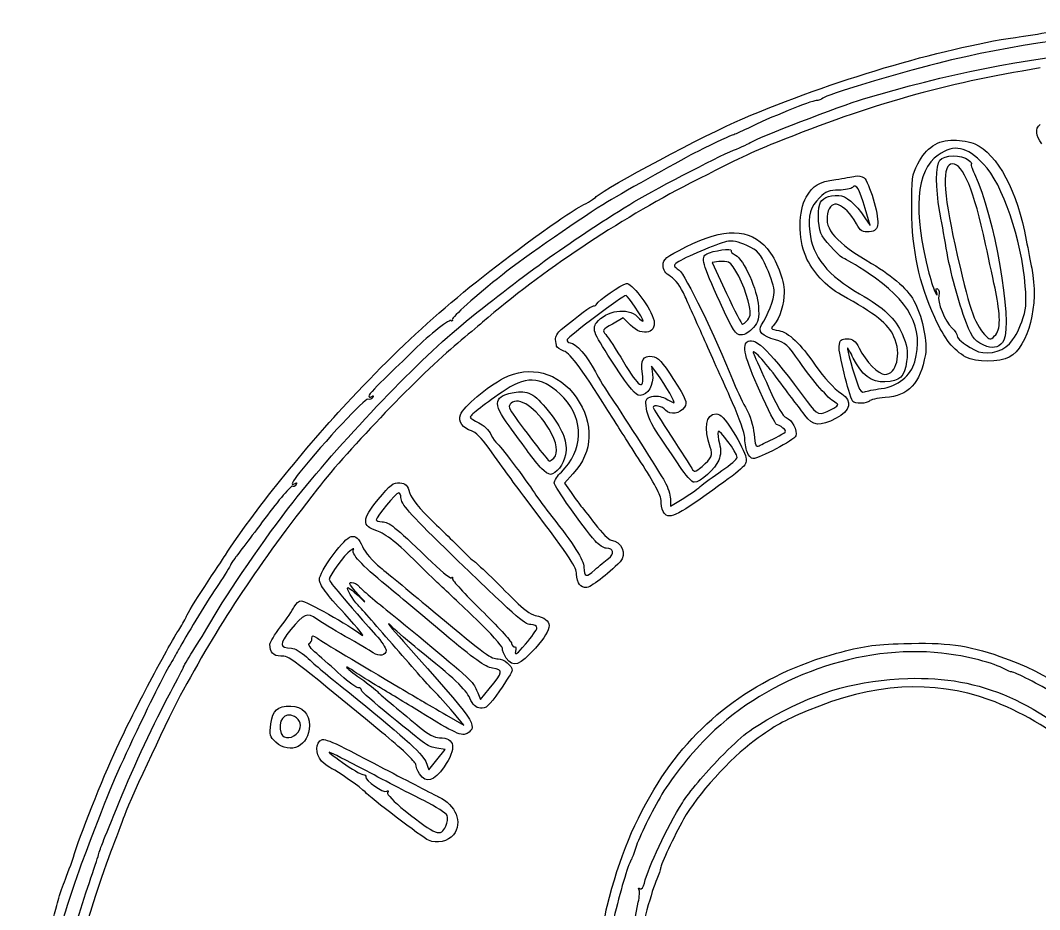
# Model space of a CAD drawing. Header units: millimetres. Extents: x 15 to 195, y 46 to 238.
# Drawn here: x 17 to 92.6, y 171.8 to 237.7 of the extents above; entities that cross this region are included whole.
import ezdxf

# ---------------------------------------------------------------- set-up
doc = ezdxf.new("R2010")
doc.units = ezdxf.units.MM
doc.layers.add('Capa_1', color=7, linetype='CONTINUOUS')

msp = doc.modelspace()

# ---------------------------------------------------------------- linework, layer by layer
at = {"layer": 'Capa_1', "color": 7}
for points in [[(79.61784, 223.086041), (80.01241, 222.504801), (79.63873, 223.773291)], [(68.78699, 219.836006), (68.30561, 219.772666), (69.36354, 217.479626)], [(62.23146, 215.133211), (61.71003, 215.665289), (60.90967, 215.213068)], [(90.3218, 213.736616), (90.32193, 213.73662)], [(88.6599, 213.553865), (88.65949, 213.553862)], [(64.274, 211.465757), (63.79968, 212.095724), (63.88258, 211.494114)], [(57.98159, 204.1084), (57.35173, 203.41772), (57.84354, 202.71576)], [(65.20336, 202.24952), (65.20636, 201.70463), (66.07669, 202.23756)], [(53.03229, 190.44562), (53.03215, 190.44562)], [(50.9328, 187.86796), (51.12166, 187.38284), (51.7622, 188.16069)], [(48.6204, 186.21575), (49.89908, 185.48046), (49.1003, 186.42889)], [(47.07184, 182.77854), (47.31017, 182.1657), (47.90474, 182.91757), (48.49931, 183.66945), (47.88764, 183.78285)]]:
    msp.add_lwpolyline(points, dxfattribs=at)
for points in [[(68.88647, 216.796596)], [(70.92915, 215.528103)], [(89.57562, 215.518246)], [(87.10205, 212.760732)], [(80.82428, 210.42633)], [(78.70936, 209.478382)], [(72.98156, 206.78288)], [(70.88189, 205.73441)], [(56.55804, 205.27285)], [(55.65615, 204.502)], [(67.41178, 203.17276)], [(64.66997, 201.30443)], [(60.61549, 197.83156)], [(58.46361, 195.90554)], [(55.30927, 192.69524)], [(37.60644, 184.96034)], [(35.96606, 184.21965)], [(46.61919, 181.85892)], [(48.56062, 177.99753)], [(47.27077, 176.94529)]]:
    msp.add_lwpolyline(points, close=True, dxfattribs=at)
for points in [[(119.62513, 235.660561), (108.34741, 237.719166), (96.08885, 237.32044), (84.99515, 234.534173)], [(70.54831, 230.426423), (77.13486, 233.232626), (85.2192, 235.645763), (90.7666, 236.461488)], [(79.49812, 231.897834), (91.73802, 235.567027), (102.8296, 236.583494), (115.22746, 235.172182)], [(90.7666, 236.461488), (91.47203, 236.565218), (92.62636, 236.742655), (93.33178, 236.855793)], [(92.59887, 234.191654), (85.38905, 233.012583), (80.13928, 231.528264), (72.99354, 228.64844)], [(84.99515, 234.534173), (81.93632, 233.765925), (76.70156, 232.179273), (76.48423, 231.954518)], [(71.18635, 228.697561), (71.55327, 228.980779), (77.8332, 231.398736), (79.49812, 231.897834)], [(76.48423, 231.954518), (76.38853, 231.855508), (76.17051, 231.774505), (75.99982, 231.774505)], [(75.99982, 231.774505), (75.66337, 231.774505), (72.48987, 230.485821), (70.92744, 229.714733)], [(59.70956, 224.654118), (60.4885, 225.362505), (67.79224, 229.252194), (70.54831, 230.426423)], [(70.92744, 229.714733), (70.39561, 229.452269), (69.91699, 229.237525), (69.86383, 229.237525)], [(92.72025, 228.558528), (92.25979, 229.182005), (92.21485, 229.678717), (92.58898, 230.009426)], [(69.86383, 229.237525), (69.75896, 229.237525), (68.53545, 228.668763), (67.22209, 228.009479)], [(83.52912, 227.083327), (84.17018, 228.301762), (84.99324, 228.84725), (86.19064, 228.84725)], [(86.19064, 228.84725), (86.71769, 228.84725), (87.42695, 228.722387), (87.76678, 228.569776)], [(62.18708, 224.082075), (63.64213, 224.982456), (68.66935, 227.603606), (69.87868, 228.09241)], [(72.99354, 228.64844), (71.05418, 227.866852), (70.52062, 227.61333), (66.6722, 225.644831)], [(69.87868, 228.09241), (70.48333, 228.336807), (71.07178, 228.609125), (71.18635, 228.697561)], [(88.41008, 227.060209), (87.13613, 228.385003), (86.24092, 228.565471), (85.04392, 227.738806)], [(87.76678, 228.569776), (89.42838, 227.823576), (90.93671, 224.994666), (91.57283, 221.431463)], [(67.22209, 228.009479), (66.27852, 227.535826), (61.90111, 225.082986), (60.53429, 224.262034)], [(85.04392, 227.738806), (83.3901, 226.596657), (83.14988, 223.552472), (84.35371, 218.99206)], [(85.14721, 223.629953), (84.85207, 225.261356), (84.85555, 226.967395), (85.15521, 227.352615)], [(85.15521, 227.352615), (85.47211, 227.760577), (86.78027, 227.775873), (87.27491, 227.377405)], [(87.27491, 227.377405), (87.47052, 227.219817), (87.57191, 227.090883), (87.50022, 227.090883)], [(83.08695, 223.675714), (83.07215, 226.036251), (83.10295, 226.273246), (83.52912, 227.083327)], [(86.09519, 227.09088), (85.3242, 227.09088), (85.39076, 225.062836), (86.29373, 221.041159)], [(88.55557, 221.138735), (87.71014, 225.094862), (86.88506, 227.09088), (86.09519, 227.09088)], [(87.50022, 227.090883), (87.42852, 227.090883), (87.53322, 226.749748), (87.73297, 226.332806)], [(91.49635, 218.016298), (91.21817, 221.507968), (89.82587, 225.587909), (88.41008, 227.060209)], [(75.26157, 224.613004), (75.78001, 225.506464), (76.16213, 225.733585), (77.46923, 225.925185)], [(77.46923, 225.925185), (78.03086, 226.007505), (78.66854, 226.121283), (78.8863, 226.178014)], [(78.8863, 226.178014), (79.10406, 226.234744), (79.40389, 226.177937), (79.55258, 226.051775)], [(79.55258, 226.051775), (79.91908, 225.740804), (80.63718, 223.332421), (80.56447, 222.658033)], [(87.73297, 226.332806), (89.17889, 223.314106), (90.57903, 215.366111), (89.90279, 214.015679)], [(66.6722, 225.644831), (61.34623, 222.920557), (55.68359, 219.1307), (51.2811, 215.343969)], [(77.67003, 225.139357), (77.00022, 225.139357), (76.71407, 225.025246), (76.24875, 224.572578)], [(78.69968, 225.34278), (78.59463, 225.230897), (78.13129, 225.139357), (77.67003, 225.139357)], [(79.63873, 223.773291), (79.20098, 225.259301), (78.97536, 225.636396), (78.69968, 225.34278)], [(58.61795, 223.966489), (59.06717, 224.207215), (59.55839, 224.516648), (59.70956, 224.654118)], [(75.22357, 220.231439), (74.66501, 221.531447), (74.68309, 223.616104), (75.26157, 224.613004)], [(76.24875, 224.572578), (75.56015, 223.902709), (75.3832, 223.288247), (75.52129, 222.046444)], [(76.27011, 224.093736), (76.40043, 224.528601), (76.86509, 224.741838), (77.69227, 224.746387)], [(78.98102, 222.643809), (78.06285, 224.226114), (77.08537, 224.566438), (76.84244, 223.388384)], [(77.69227, 224.746387), (78.19343, 224.749187), (78.9059, 224.134811), (79.61784, 223.086041)], [(49.67498, 215.084997), (53.94709, 218.608576), (57.68303, 221.294982), (62.18708, 224.082075)], [(60.53429, 224.262034), (58.83227, 223.239751), (54.34672, 220.128825), (52.74712, 218.861287)], [(56.87729, 222.871597), (57.38543, 223.233061), (58.16873, 223.725763), (58.61795, 223.966489)], [(76.44949, 221.738827), (76.17251, 222.188199), (76.07655, 223.447889), (76.27011, 224.093736)], [(84.7917, 215.69949), (83.61753, 218.276698), (83.10579, 220.671045), (83.08695, 223.675714)], [(85.63801, 220.846006), (85.48002, 221.758343), (85.25916, 223.011119), (85.14721, 223.629953)], [(41.57004, 209.718224), (46.34634, 214.813427), (50.17899, 218.106784), (56.87729, 222.871597)], [(76.84244, 223.388384), (76.60203, 222.22257), (77.45311, 221.262409), (80.11271, 219.698993)], [(66.35155, 220.929601), (69.18292, 222.367916), (71.0594, 222.328378), (72.36868, 220.802816)], [(75.52129, 222.046444), (75.72617, 220.203931), (76.85315, 218.804786), (79.22327, 217.450419)], [(79.93153, 222.055023), (79.45034, 222.005193), (79.29617, 222.100693), (78.98102, 222.643809)], [(80.56447, 222.658033), (80.51597, 222.208007), (80.40706, 222.104264), (79.93153, 222.055023)], [(69.36024, 221.325218), (68.67657, 221.171705), (66.17469, 220.105398), (65.70473, 219.767233)], [(70.8686, 221.030719), (70.21751, 221.329043), (69.76806, 221.416793), (69.36024, 221.325218)], [(78.06904, 220.065397), (77.87967, 220.065397), (76.78164, 221.199964), (76.44949, 221.738827)], [(91.57283, 221.431463), (91.69738, 220.733794), (91.87613, 219.794766), (91.97005, 219.344735)], [(64.6567, 219.570055), (64.6567, 220.006731), (64.86711, 220.175514), (66.35155, 220.929601)], [(67.8929, 220.413168), (68.32727, 220.651407), (69.81391, 220.855009), (69.70124, 220.660827)], [(69.70124, 220.660827), (69.65394, 220.579397), (69.79824, 220.42317), (70.02184, 220.313652)], [(72.34899, 219.359306), (71.84992, 220.484326), (71.70568, 220.647184), (70.8686, 221.030719)], [(72.36868, 220.802816), (73.05007, 220.00888), (73.63571, 218.505349), (73.63382, 217.554795)], [(87.13549, 215.263212), (86.49005, 217.001015), (85.96466, 218.959719), (85.63801, 220.846006)], [(86.29373, 221.041159), (87.35969, 216.29358), (87.67131, 215.352334), (88.47853, 214.442091)], [(89.31582, 217.585887), (89.17293, 218.251948), (88.83082, 219.85073), (88.55557, 221.138735)], [(68.88647, 216.796596), (67.55847, 219.720358), (67.43685, 220.16304), (67.8929, 220.413168)], [(69.51342, 219.799196), (69.37864, 219.854286), (69.05175, 219.870846), (68.78699, 219.836006)], [(70.95071, 216.938229), (70.66281, 218.116354), (69.89592, 219.642865), (69.51342, 219.799196)], [(70.02184, 220.313652), (70.63215, 220.014706), (71.65225, 217.736072), (71.72641, 216.506096)], [(77.85452, 217.371001), (76.75742, 217.973951), (75.69916, 219.124509), (75.22357, 220.231439)], [(79.85637, 218.986933), (78.95606, 219.580088), (78.15176, 220.065397), (78.06904, 220.065397)], [(65.2146, 218.739043), (64.81991, 218.974227), (64.6567, 219.21734), (64.6567, 219.570055)], [(65.70473, 219.767233), (65.40112, 219.548765), (65.41109, 219.509832), (65.84892, 219.204285)], [(65.84892, 219.204285), (66.28496, 218.899991), (68.5574, 214.236157), (69.80337, 211.088392)], [(72.89791, 217.576685), (72.89991, 217.871566), (72.6531, 218.673746), (72.34899, 219.359306)], [(80.11271, 219.698993), (81.75071, 218.736109), (82.89017, 217.699241), (83.33818, 216.763923)], [(91.97005, 219.344735), (92.52874, 216.66763), (91.73744, 213.534191), (90.30319, 212.744242)], [(52.74712, 218.861287), (50.80364, 217.32125), (48.99946, 215.707388), (49.04131, 215.546391)], [(61.93797, 218.217532), (62.29947, 218.291682), (63.57524, 216.650975), (63.93097, 215.65443)], [(66.29744, 217.235689), (65.95335, 218.003222), (65.58031, 218.521128), (65.2146, 218.739043)], [(83.31391, 212.417734), (84.01063, 214.894501), (82.9185, 216.969501), (79.85637, 218.986933)], [(84.35371, 218.99206), (84.52371, 218.348057), (84.74376, 217.689418), (84.84271, 217.528417)], [(59.74013, 216.69902), (59.84312, 216.945828), (61.57639, 218.143367), (61.93797, 218.217532)], [(71.95453, 215.15416), (72.41362, 215.825601), (72.89402, 217.059236), (72.89791, 217.576685)], [(73.63382, 217.554795), (73.63182, 216.74588), (73.27627, 215.585293), (72.91022, 215.195422)], [(84.84271, 217.528417), (84.98907, 217.290263), (85.00334, 217.301249), (84.91921, 217.587337)], [(84.91921, 217.587337), (84.85651, 217.800581), (84.89011, 217.89013), (85.00441, 217.814854)], [(85.00441, 217.814854), (85.10813, 217.746584), (85.14356, 217.524853), (85.08311, 217.322127)], [(89.57562, 215.518246), (89.57562, 215.989387), (89.45871, 216.919825), (89.31582, 217.585887)], [(91.23895, 215.368926), (91.56165, 216.286989), (91.60149, 216.696691), (91.49635, 218.016298)], [(61.91882, 217.332221), (61.68791, 217.329821), (57.62578, 214.285412), (57.55599, 214.062407)], [(63.19088, 215.439595), (63.19088, 215.621511), (62.04025, 217.333462), (61.91882, 217.332221)], [(67.86691, 213.722948), (67.29241, 215.010953), (66.58615, 216.591686), (66.29744, 217.235689)], [(70.43816, 214.405981), (70.02362, 214.405981), (69.8527, 214.669315), (68.88647, 216.796596)], [(69.36354, 217.479626), (69.94539, 216.218455), (70.47208, 215.186587), (70.53395, 215.186587)], [(70.92911, 215.528106), (71.17958, 215.830675), (71.18204, 215.991492), (70.95071, 216.938229)], [(81.76693, 214.274082), (81.33439, 215.240146), (80.43191, 215.954516), (77.85452, 217.371001)], [(79.22327, 217.450419), (81.02677, 216.419841), (81.88649, 215.609134), (82.37087, 214.482254)], [(83.33818, 216.763923), (83.90965, 215.570841), (84.25651, 213.818983), (84.09484, 212.942339)], [(85.08311, 217.322127), (84.94666, 216.864229), (85.54032, 215.411092), (86.06757, 214.912399)], [(57.11488, 214.806675), (58.40879, 215.872549), (59.3379, 216.552656), (59.5001, 216.552656)], [(59.5001, 216.552656), (59.5985, 216.552656), (59.70654, 216.618516), (59.74013, 216.69902)], [(59.72039, 215.298073), (60.45374, 216.239215), (62.02721, 216.478061), (62.7473, 215.757544)], [(71.72641, 216.506096), (71.77841, 215.64378), (71.71741, 215.393359), (71.34616, 214.94265)], [(48.92469, 215.462601), (48.77443, 215.561511), (47.00213, 214.130468), (46.04507, 213.137457)], [(49.04131, 215.546391), (49.06901, 215.439861), (49.01651, 215.402158), (48.92469, 215.462601)], [(51.2811, 215.343969), (50.92838, 215.040589), (50.10386, 214.345517), (49.44882, 213.799365)], [(61.09524, 212.096551), (59.52267, 214.483027), (59.36727, 214.844898), (59.72039, 215.298073)], [(63.93097, 215.65443), (64.31982, 214.565113), (63.14215, 214.203934), (62.23146, 215.133211)], [(62.7473, 215.757544), (62.99127, 215.513434), (63.19088, 215.370356), (63.19088, 215.439595)], [(70.53395, 215.186587), (70.59585, 215.186587), (70.77366, 215.340269), (70.92915, 215.528103)], [(87.10205, 212.76073), (86.14681, 213.288796), (85.53609, 214.065628), (84.7917, 215.69949)], [(88.65949, 213.553862), (87.80392, 213.865308), (87.54813, 214.152213), (87.13549, 215.263212)], [(89.22739, 214.325973), (89.4688, 214.558657), (89.57562, 214.924413), (89.57562, 215.518246)], [(90.32193, 213.73662), (90.61631, 214.037004), (91.02896, 214.771542), (91.23895, 215.368926)], [(37.24022, 202.00896), (40.50914, 206.20247), (46.34138, 212.335482), (49.67498, 215.084997)], [(56.6886, 214.063981), (56.6538, 214.257566), (56.8381, 214.578674), (57.11488, 214.806675)], [(60.90967, 215.213068), (60.15894, 214.788884), (60.12816, 214.739954), (60.41333, 214.423843)], [(71.34616, 214.94265), (71.08149, 214.6214), (70.71701, 214.405981), (70.43816, 214.405981)], [(72.99011, 214.036955), (71.99146, 214.304783), (71.63598, 214.68828), (71.95453, 215.15416)], [(72.91022, 215.195422), (72.58655, 214.850684), (72.59728, 214.835642), (73.24584, 214.725184)], [(73.24584, 214.725184), (73.9446, 214.606176), (74.84654, 213.746097), (75.93407, 212.161729)], [(86.06757, 214.912399), (86.28375, 214.70793), (86.46063, 214.443644), (86.46063, 214.325098)], [(49.44882, 213.799365), (46.69742, 211.505323), (41.34365, 205.9438), (39.04018, 202.98681)], [(56.7639, 213.566432), (56.7559, 213.652512), (56.7223, 213.876413), (56.6886, 214.063981)], [(57.55599, 214.062407), (57.51439, 213.929371), (57.61549, 213.820524), (57.78073, 213.820524)], [(57.78073, 213.820524), (58.16992, 213.820524), (59.06515, 212.788183), (59.64228, 211.673849)], [(60.41333, 214.423843), (60.58053, 214.238491), (61.17083, 213.328441), (61.72509, 212.40151)], [(71.82409, 210.225838), (70.70738, 212.671725), (70.46266, 213.734463), (70.96855, 213.941227)], [(70.96855, 213.941227), (71.58931, 214.194937), (72.52061, 213.242598), (75.33279, 209.478385)], [(74.77103, 212.430066), (73.93076, 213.632729), (73.69112, 213.84895), (72.99011, 214.036955)], [(77.6973, 213.552505), (77.7482, 214.027122), (77.83947, 214.113252), (78.29139, 214.113252)], [(78.29139, 214.113252), (78.71224, 214.113252), (78.90005, 213.968588), (79.17817, 213.430219)], [(81.0811, 211.478696), (81.97302, 211.478696), (82.34311, 212.98717), (81.76693, 214.274082)], [(82.37087, 214.482254), (82.75024, 213.599654), (82.80734, 213.250089), (82.70347, 212.445779)], [(86.46063, 214.325098), (86.46063, 214.115395), (86.80482, 213.837129), (87.74322, 213.288181)], [(87.74322, 213.288181), (88.45372, 212.872549), (89.68484, 213.086651), (90.3218, 213.736616)], [(88.47853, 214.442091), (88.85947, 214.012535), (88.89629, 214.006826), (89.22739, 214.325973)], [(89.90279, 214.015679), (89.66129, 213.533417), (89.19352, 213.359611), (88.6599, 213.553865)], [(46.04507, 213.137457), (45.83818, 212.922789), (45.03529, 212.144152), (44.26087, 211.407151)], [(57.31361, 213.21102), (57.01898, 213.320413), (56.77161, 213.480348), (56.7639, 213.566432)], [(60.97251, 208.16659), (58.7324, 211.755606), (57.81058, 213.0265), (57.31361, 213.21102)], [(69.80732, 209.376056), (69.31459, 210.478841), (68.4414, 212.434943), (67.86691, 213.722948)], [(72.98985, 211.344938), (72.01516, 212.666974), (71.04458, 213.626062), (71.39843, 212.917514)], [(78.70935, 209.478385), (78.40525, 210.05286), (77.64862, 213.09874), (77.6973, 213.552505)], [(78.32021, 213.430219), (78.24131, 213.430219), (78.78706, 211.500455), (79.11222, 210.629461)], [(78.75345, 212.674158), (78.55427, 213.089992), (78.35931, 213.430219), (78.32021, 213.430219)], [(79.17817, 213.430219), (79.70367, 212.412993), (80.6147, 211.478696), (81.0811, 211.478696)], [(61.72509, 212.40151), (62.86526, 210.494722), (63.2965, 210.2246), (63.12044, 211.527484)], [(63.12044, 211.527484), (62.98056, 212.562602), (63.16974, 212.894568), (63.85209, 212.811601)], [(63.85209, 212.811601), (64.28531, 212.758931), (64.57382, 212.446943), (65.43475, 211.100207)], [(71.39843, 212.917514), (71.49881, 212.7165), (71.99364, 211.616677), (72.49804, 210.473463)], [(77.38411, 209.414534), (76.84932, 209.73132), (75.85438, 210.879505), (74.77103, 212.430066)], [(81.087, 210.922448), (80.12436, 210.869378), (79.33359, 211.462969), (78.75345, 212.674158)], [(80.82428, 210.42633), (82.05919, 210.596189), (83.01703, 211.362354), (83.31391, 212.417734)], [(82.70347, 212.445779), (82.55501, 211.29608), (82.22512, 210.985196), (81.087, 210.922448)], [(84.09484, 212.942339), (83.69878, 210.794708), (82.85245, 209.891488), (81.11042, 209.75728)], [(90.30319, 212.744242), (89.61304, 212.364126), (87.80262, 212.373451), (87.10205, 212.760732)], [(52.83853, 211.201954), (54.78707, 212.19752), (56.93543, 211.634042), (58.21501, 209.791795)], [(59.64228, 211.673849), (59.89243, 211.190847), (60.42531, 210.312661), (60.82645, 209.722326)], [(62.9484, 209.917478), (62.62484, 209.917478), (62.20867, 210.406847), (61.09524, 212.096551)], [(63.88258, 211.494114), (63.98847, 210.725671), (63.5096, 209.917478), (62.9484, 209.917478)], [(75.93407, 212.161729), (76.61695, 211.16688), (77.25456, 210.482149), (77.90594, 210.044145)], [(44.26087, 211.407151), (43.48646, 210.670151), (42.85285, 209.984374), (42.85285, 209.883204)], [(49.64263, 208.491648), (49.84351, 209.052956), (51.67888, 210.609455), (52.83853, 211.201954)], [(57.29763, 209.731089), (55.82881, 211.279944), (54.66348, 211.449944), (53.02176, 210.354858)], [(65.44257, 209.368269), (65.64791, 209.263376), (64.8389, 210.715478), (64.274, 211.465757)], [(65.43475, 211.100207), (66.39038, 209.605308), (66.4646, 209.416097), (66.23849, 209.051108)], [(69.80337, 211.088392), (70.03704, 210.498056), (70.47195, 209.575962), (70.76983, 209.039293)], [(74.27244, 209.635882), (74.06886, 209.895178), (73.49169, 210.664253), (72.98985, 211.344938)], [(53.02176, 210.354858), (51.47199, 209.321107), (50.38006, 208.478515), (50.37191, 208.31009)], [(53.25079, 207.66168), (51.97587, 209.365183), (52.09653, 209.934455), (53.78079, 210.162327)], [(53.78079, 210.162327), (54.72112, 210.289548), (55.23395, 209.961353), (56.34112, 208.523797)], [(73.07167, 207.7708), (73.00197, 207.7708), (72.44059, 208.875569), (71.82409, 210.225838)], [(72.49804, 210.473463), (73.08734, 209.137836), (73.54215, 208.35196), (73.77049, 208.27477)], [(77.90594, 210.044145), (78.70451, 209.507167), (78.53303, 208.769396), (77.48261, 208.22285)], [(79.11222, 210.629461), (79.24932, 210.262241), (79.41184, 210.110497), (79.59004, 210.183331)], [(79.59004, 210.183331), (79.73858, 210.244041), (80.29399, 210.353388), (80.82428, 210.42633)], [(32.22081, 198.08069), (34.20911, 201.17365), (38.09789, 206.01424), (41.57004, 209.718224)], [(42.78612, 209.641574), (42.57957, 209.725994), (39.58558, 206.51347), (37.7448, 204.23227)], [(43.15018, 209.760974), (43.08098, 209.641743), (42.91717, 209.588014), (42.78612, 209.641574)], [(42.85285, 209.883204), (42.85285, 209.782033), (42.94805, 209.761918), (43.06438, 209.838504)], [(43.06438, 209.838504), (43.19248, 209.922824), (43.2263, 209.892234), (43.15018, 209.760974)], [(53.39118, 209.334646), (53.16253, 209.13253), (53.20904, 208.981165), (53.71421, 208.28339)], [(56.20944, 207.4117), (55.24541, 209.011781), (53.99281, 209.86645), (53.39118, 209.334646)], [(57.12043, 204.24065), (58.74408, 205.80114), (58.81913, 208.12667), (57.29763, 209.731089)], [(58.21501, 209.791795), (59.56692, 207.84542), (59.48096, 205.75254), (57.98159, 204.1084)], [(60.82645, 209.722326), (61.8421, 208.22765), (64.29828, 204.38183), (64.7911, 203.51459)], [(63.42499, 208.935164), (63.33599, 209.642208), (63.36729, 209.713064), (63.8228, 209.834834)], [(63.8228, 209.834834), (64.11607, 209.913234), (64.5168, 209.860224), (64.80763, 209.704568)], [(64.84765, 208.834274), (64.62935, 209.114428), (63.92382, 209.26717), (63.92382, 209.034277)], [(64.80763, 209.704568), (65.07733, 209.560222), (65.36305, 209.408888), (65.44257, 209.368269)], [(70.7032, 206.80299), (70.7032, 207.11539), (70.30006, 208.27327), (69.80732, 209.376056)], [(75.15428, 208.467618), (74.87285, 208.850867), (74.47602, 209.376586), (74.27244, 209.635882)], [(75.33279, 209.478385), (76.09967, 208.451892), (76.23654, 208.406019), (77.12458, 208.877865)], [(77.12458, 208.877865), (77.69472, 209.1808), (77.71342, 209.219462), (77.38411, 209.414534)], [(79.94245, 209.503492), (79.82124, 209.294617), (78.81746, 209.274179), (78.70936, 209.478382)], [(81.11042, 209.75728), (80.52276, 209.71201), (79.99717, 209.597802), (79.94245, 209.503492)], [(50.46613, 207.29781), (49.80895, 207.47348), (49.45953, 207.98004), (49.64263, 208.491648)], [(56.34112, 208.523797), (57.28307, 207.30076), (57.59281, 206.44349), (57.42893, 205.51306)], [(64.3182, 207.00698), (63.81741, 207.73669), (63.48575, 208.452655), (63.42499, 208.935164)], [(63.92382, 209.034277), (63.92382, 208.977857), (64.5216, 208.01631), (65.25222, 206.89753)], [(66.23849, 209.051108), (65.92847, 208.550684), (65.16176, 208.431154), (64.84765, 208.834274)], [(68.14849, 206.08276), (67.64412, 207.49569), (67.82893, 208.551412), (68.58065, 208.551412)], [(68.58065, 208.551412), (68.90662, 208.551412), (69.21404, 208.23097), (69.85411, 207.22405)], [(70.76983, 209.039293), (71.11476, 208.417883), (71.3419, 207.69683), (71.39532, 207.05376)], [(77.48261, 208.22285), (76.26195, 207.58772), (75.76179, 207.6403), (75.15428, 208.467618)], [(50.37191, 208.31009), (50.36791, 208.23099), (50.64807, 208.04036), (50.99409, 207.88637)], [(50.99409, 207.88637), (51.34269, 207.73124), (51.74947, 207.34636), (51.90637, 207.0232)], [(53.71421, 208.28339), (54.85147, 206.71254), (56.13755, 205.06557), (56.2374, 205.05218)], [(62.99331, 205.00024), (62.14461, 206.32078), (61.23525, 207.74564), (60.97251, 208.16659)], [(73.54203, 207.50314), (73.353, 207.65035), (73.14134, 207.7708), (73.07167, 207.7708)], [(73.77049, 208.27477), (74.20685, 208.12726), (74.63777, 207.31743), (74.49329, 206.91641)], [(51.68943, 206.08302), (51.25897, 206.68637), (50.70849, 207.23302), (50.46613, 207.29781)], [(51.90637, 207.0232), (52.0621, 206.70244), (52.25423, 206.41011), (52.33332, 206.37358)], [(54.66745, 205.71994), (54.36697, 206.1483), (53.72947, 207.02209), (53.25079, 207.66168)], [(56.55804, 205.27285), (56.92836, 205.66727), (56.8052, 206.42285), (56.20944, 207.4117)], [(65.89304, 204.66186), (65.46499, 205.31329), (64.75631, 206.36859), (64.3182, 207.00698)], [(68.73574, 207.24126), (68.69654, 207.11597), (68.74174, 206.71469), (68.83656, 206.34953)], [(70.14898, 205.32206), (70.14098, 205.67438), (68.81078, 207.48104), (68.73574, 207.24126)], [(69.85411, 207.22405), (70.31817, 206.494), (70.74238, 205.63777), (70.79679, 205.32132)], [(71.39532, 207.05376), (71.46562, 206.20799), (71.52777, 206.06723), (71.7783, 206.18714)], [(72.98156, 206.78288), (73.82116, 207.20317), (73.86117, 207.25459), (73.54203, 207.50314)], [(52.33332, 206.37358), (52.50329, 206.29508), (54.48874, 203.67779), (55.12247, 202.69684)], [(65.25222, 206.89753), (65.98284, 205.77874), (66.6701, 204.70852), (66.77948, 204.51925)], [(68.83656, 206.34953), (68.95656, 205.88666), (68.94035, 205.51253), (68.78306, 205.11408)], [(70.88189, 205.73441), (70.78359, 206.00973), (70.7032, 206.49059), (70.7032, 206.80299)], [(74.49329, 206.91641), (74.38478, 206.61524), (71.77468, 205.23382), (71.31416, 205.23382)], [(71.7783, 206.18714), (71.94281, 206.26584), (72.48427, 206.53396), (72.98156, 206.78288)], [(54.85403, 201.76595), (53.35877, 203.7543), (53.06266, 204.15824), (51.68943, 206.08302)], [(55.65615, 204.502), (55.41285, 204.7435), (54.96794, 205.29157), (54.66745, 205.71994)], [(57.42893, 205.51306), (57.31039, 204.84006), (56.71184, 204.06291), (56.31206, 204.06291)], [(67.54566, 204.65569), (68.24827, 205.25084), (68.35514, 205.50385), (68.14849, 206.08276)], [(71.31416, 205.23382), (71.17469, 205.23382), (70.98017, 205.45909), (70.88189, 205.73441)], [(56.2374, 205.05218), (56.2928, 205.04518), (56.43711, 205.14408), (56.55804, 205.27285)], [(64.50585, 202.14553), (64.52505, 202.43054), (63.96259, 203.4921), (62.99331, 205.00024)], [(68.78306, 205.11408), (68.53469, 204.48494), (67.41171, 203.47745), (66.95882, 203.47745)], [(70.79679, 205.32132), (70.89189, 204.76839), (70.79579, 204.67361), (68.33342, 202.892)], [(69.01504, 204.3463), (69.6412, 204.7705), (70.15147, 205.20959), (70.14898, 205.32206)], [(37.7448, 204.23227), (37.16079, 203.50853), (37.00538, 203.149), (37.38439, 203.39848)], [(56.31206, 204.06291), (56.19461, 204.06291), (55.89945, 204.2605), (55.65615, 204.502)], [(56.59469, 203.44705), (56.59469, 203.60562), (56.83127, 203.96275), (57.12043, 204.24065)], [(66.95882, 203.47745), (66.80068, 203.47745), (66.32108, 204.01044), (65.89304, 204.66186)], [(66.77948, 204.51925), (66.96505, 204.19812), (67.01622, 204.20723), (67.54566, 204.65569)], [(67.4118, 203.17276), (67.66741, 203.39401), (68.38887, 203.9221), (69.01504, 204.3463)], [(37.17345, 203.18431), (37.08695, 203.24121), (36.17638, 202.16689), (35.14994, 200.79687)], [(37.46329, 203.30928), (37.39039, 203.18361), (37.25994, 203.12738), (37.17345, 203.18431)], [(37.38439, 203.39848), (37.5165, 203.48548), (37.54615, 203.45198), (37.46329, 203.30928)], [(43.54697, 202.20895), (44.4483, 203.30848), (44.66941, 203.478), (45.14294, 203.43257)], [(45.14294, 203.43257), (45.59229, 203.38947), (45.7259, 203.25924), (45.8749, 202.71921)], [(59.62815, 199.13531), (58.64709, 200.25342), (56.59469, 203.17069), (56.59469, 203.44705)], [(64.7911, 203.51459), (65.01619, 203.1185), (65.20171, 202.54922), (65.20336, 202.24952)], [(66.07669, 202.23756), (66.55538, 202.53067), (67.15617, 202.95151), (67.41178, 203.17276)], [(39.04018, 202.98681), (34.5761, 197.25623), (31.99916, 193.38985), (29.09173, 188.06037)], [(45.06562, 202.69679), (44.87684, 202.69679), (43.40535, 200.9259), (43.4035, 200.69648)], [(45.23459, 202.3479), (45.23459, 202.53979), (45.15859, 202.69679), (45.06562, 202.69679)], [(45.8749, 202.71921), (46.00085, 202.26276), (46.56474, 201.56919), (47.69955, 200.47496)], [(55.12247, 202.69684), (55.36516, 202.32117), (55.9464, 201.53081), (56.41411, 200.94047)], [(57.84354, 202.71576), (58.11404, 202.32969), (58.4178, 201.91285), (58.51858, 201.78945)], [(68.33342, 202.892), (65.62308, 200.93093), (64.99452, 200.65854), (64.66997, 201.30443)], [(31.13866, 193.13433), (32.41004, 195.34416), (35.13917, 199.31364), (37.24022, 202.00896)], [(43.44837, 199.87974), (42.31996, 200.2382), (42.34112, 200.7379), (43.54697, 202.20895)], [(48.53268, 198.56443), (45.8427, 201.17747), (45.23459, 201.87507), (45.23459, 202.3479)], [(58.24374, 196.66821), (58.24374, 197.20373), (57.92971, 197.676), (54.85403, 201.76595)], [(58.51858, 201.78945), (58.61935, 201.66605), (59.11407, 201.0343), (59.61794, 200.38556)], [(64.66993, 201.30443), (64.56288, 201.51748), (64.48905, 201.89597), (64.50585, 202.14553)], [(56.41411, 200.94047), (57.98966, 198.95184), (58.79342, 197.68779), (58.79342, 197.19858)], [(35.14994, 200.79687), (34.1235, 199.42686), (33.12808, 198.10767), (32.9379, 197.86535)], [(43.4035, 200.69648), (43.40285, 200.61598), (43.60212, 200.55012), (43.84633, 200.55012)], [(43.84633, 200.55012), (44.34094, 200.55012), (44.76245, 200.21164), (47.1766, 197.87588)], [(47.69955, 200.47496), (48.60285, 199.60396), (49.62156, 198.60591), (49.96335, 198.25708)], [(59.61794, 200.38556), (60.12182, 199.73682), (60.65776, 199.19831), (60.80892, 199.18886)], [(40.21392, 198.11071), (41.43463, 199.73952), (41.85318, 199.85832), (42.37343, 198.72361)], [(46.41964, 197.52526), (45.06281, 198.89138), (44.06123, 199.68505), (43.44837, 199.87974)], [(42.37343, 198.72361), (42.56627, 198.30299), (43.15866, 197.61365), (43.71507, 197.16239)], [(60.44317, 198.59864), (60.2539, 198.59864), (59.88714, 198.84015), (59.62815, 199.13531)], [(60.80892, 199.18886), (61.58404, 199.14046), (62.00324, 198.13233), (61.47459, 197.58803)], [(30.70099, 195.76801), (31.38828, 196.8088), (32.0722, 197.8495), (32.22081, 198.08069)], [(39.18978, 196.25677), (39.18999, 196.55559), (39.58685, 197.274), (40.21392, 198.11071)], [(41.47843, 198.40852), (41.06906, 198.13895), (39.921, 196.57146), (39.921, 196.2821)], [(41.71848, 198.50582), (41.78798, 198.58502), (41.67998, 198.54122), (41.47843, 198.40852)], [(44.15269, 195.83119), (42.31519, 197.33261), (41.4872, 198.24238), (41.71848, 198.50582)], [(47.1766, 197.87588), (48.09354, 196.98871), (48.90432, 196.32734), (48.97834, 196.40617)], [(54.84852, 192.93918), (54.37583, 192.93918), (53.74736, 193.49893), (48.53268, 198.56443)], [(49.96335, 198.25708), (50.30515, 197.90824), (50.61527, 197.62283), (50.65252, 197.62283)], [(60.61549, 197.83156), (61.09881, 198.16857), (61.00219, 198.59864), (60.44317, 198.59864)], [(32.59211, 197.32939), (32.59211, 197.27689), (32.19674, 196.64091), (31.71351, 195.91602)], [(32.9379, 197.86535), (32.74772, 197.62304), (32.59211, 197.38185), (32.59211, 197.32939)], [(43.71507, 197.16239), (44.26305, 196.71796), (46.08652, 195.20954), (47.76721, 193.81033)], [(47.92456, 196.06162), (47.41666, 196.54462), (46.73944, 197.20326), (46.41964, 197.52526)], [(50.65252, 197.62283), (50.73162, 197.62283), (52.43478, 195.9747), (53.71506, 194.65923)], [(58.79342, 197.19858), (58.79342, 196.45719), (58.9756, 196.41094), (59.60283, 196.99308)], [(61.47459, 197.58803), (60.54925, 196.63531), (59.27413, 195.67136), (58.9392, 195.67136)], [(59.60283, 196.99308), (59.91823, 197.2858), (60.37393, 197.66312), (60.61549, 197.83156)], [(48.97834, 196.40617), (49.05234, 196.48497), (49.08542, 196.45617), (49.05184, 196.34207)], [(58.46361, 195.90554), (58.34268, 196.03434), (58.24374, 196.37754), (58.24374, 196.66821)], [(31.71351, 195.91602), (30.93841, 194.75329), (29.49849, 192.39907), (28.87825, 191.28044)], [(29.34028, 193.55379), (29.40138, 193.73082), (30.01371, 194.72722), (30.70099, 195.76801)], [(41.06684, 193.72321), (39.69762, 195.21515), (39.18952, 195.90095), (39.18978, 196.25677)], [(39.921, 196.2821), (39.921, 196.11642), (40.52341, 195.39699), (43.35651, 192.17922)], [(42.02956, 194.4028), (41.68623, 194.71854), (41.14803, 195.67129), (41.313, 195.67129)], [(41.313, 195.67129), (41.3964, 195.67129), (41.80075, 195.34197), (42.21166, 194.93947)], [(42.0948, 195.13462), (41.45809, 195.81777), (41.31774, 196.0616), (41.56123, 196.0616)], [(41.56123, 196.0616), (41.74295, 196.0616), (42.00061, 195.92174), (42.1338, 195.7508)], [(42.1338, 195.7508), (42.267, 195.57987), (43.36959, 194.64582), (44.584, 193.67515)], [(48.41248, 192.26904), (46.8158, 193.6185), (44.8989, 195.22147), (44.15269, 195.83119)], [(50.79747, 193.33073), (49.72527, 194.34971), (48.43246, 195.57861), (47.92456, 196.06162)], [(49.05184, 196.34207), (49.01824, 196.22799), (49.97123, 195.18008), (51.16959, 194.01338)], [(58.9392, 195.67136), (58.79856, 195.67136), (58.58454, 195.77674), (58.46361, 195.90554)], [(42.21166, 194.93947), (42.72388, 194.43773), (42.68714, 194.49908), (42.0948, 195.13462)], [(36.31872, 192.77493), (36.75607, 193.34827), (37.21246, 194.01496), (37.33292, 194.25646)], [(37.33292, 194.25646), (37.45338, 194.49796), (37.68083, 194.69555), (37.83836, 194.69555)], [(37.83836, 194.69555), (38.1924, 194.69555), (41.42882, 192.87514), (42.30295, 192.18433)], [(44.6024, 191.47552), (43.30405, 192.97819), (42.14627, 194.29547), (42.02956, 194.4028)], [(53.71506, 194.65923), (54.21611, 194.14442), (54.8597, 193.68678), (55.18762, 193.61215)], [(28.84877, 192.64645), (29.05799, 192.96845), (29.27917, 193.37675), (29.34028, 193.55379)], [(38.99246, 193.34596), (38.31306, 193.85101), (38.00671, 193.72518), (37.06998, 192.55635)], [(41.11197, 192.06124), (40.205, 192.57548), (39.25122, 193.1536), (38.99246, 193.34596)], [(42.30295, 192.18433), (42.65567, 191.90559), (42.09941, 192.59808), (41.06684, 193.72321)], [(44.584, 193.67515), (47.2075, 191.57821), (50.17942, 189.05539), (50.50864, 188.64581)], [(47.76721, 193.81033), (51.66313, 190.56691), (51.88829, 190.4022), (52.42615, 190.4022)], [(51.16959, 194.01338), (52.36795, 192.84668), (53.38736, 191.7335), (53.43496, 191.53965)], [(55.18762, 193.61215), (56.54967, 193.30214), (56.55106, 192.72587), (55.19362, 191.18576)], [(27.12712, 189.62159), (28.37716, 191.91138), (28.41964, 191.986), (28.84877, 192.64645)], [(29.81586, 190.95664), (30.20376, 191.56403), (30.79902, 192.544), (31.13866, 193.13433)], [(35.52354, 191.47361), (35.52354, 191.61599), (35.88137, 192.20158), (36.31872, 192.77493)], [(44.50329, 192.83289), (44.05068, 193.26702), (44.46499, 192.74399), (45.42404, 191.67069)], [(46.51718, 191.08936), (45.86215, 191.61417), (44.95589, 192.39876), (44.50329, 192.83289)], [(52.74691, 191.17868), (52.74691, 191.34332), (51.86966, 192.31174), (50.79747, 193.33073)], [(54.46342, 191.47554), (54.92706, 192.01221), (55.30768, 192.56107), (55.30927, 192.69524)], [(55.30922, 192.69524), (55.31122, 192.82941), (55.10349, 192.93918), (54.84852, 192.93918)], [(37.06998, 192.55635), (36.19978, 191.47053), (36.21119, 191.19244), (37.12628, 191.1858)], [(38.42494, 191.52985), (38.54235, 191.57155), (38.63841, 191.74015), (38.63841, 191.90455)], [(38.63841, 191.90455), (38.63841, 192.16961), (38.68511, 192.1709), (39.05067, 191.91595)], [(39.05067, 191.91595), (39.42285, 191.65641), (42.25718, 189.95255), (45.14298, 188.25354)], [(43.17187, 190.84034), (42.9459, 190.99759), (42.01895, 191.54699), (41.11197, 192.06124)], [(43.35651, 192.17922), (43.7848, 191.69277), (44.13523, 191.179), (44.13523, 191.03751)], [(52.02561, 189.69453), (51.47929, 189.78763), (50.64602, 190.38132), (48.41248, 192.26904)], [(28.87825, 191.28044), (28.75922, 191.06578), (28.48032, 190.58277), (28.25847, 190.20711)], [(36.34335, 190.59735), (35.76406, 190.59735), (35.52354, 190.85444), (35.52354, 191.47361)], [(37.12628, 191.1858), (37.35273, 191.1838), (37.84745, 190.89444), (38.22564, 190.54199)], [(38.99045, 190.78177), (38.56202, 191.15153), (38.30754, 191.48817), (38.42494, 191.52985)], [(47.63228, 188.06035), (47.26419, 188.43602), (45.90075, 189.97284), (44.6024, 191.47552)], [(45.42404, 191.67069), (50.80129, 185.65248), (50.96588, 185.41535), (50.1458, 184.86792)], [(50.33861, 187.47491), (50.05026, 188.12733), (49.14235, 188.98606), (46.51718, 191.08936)], [(53.03215, 190.44562), (52.87527, 190.68417), (52.74691, 191.01405), (52.74691, 191.17868)], [(55.19362, 191.18576), (54.06257, 189.90266), (53.5131, 189.71449), (53.03229, 190.44562)], [(53.43496, 191.53965), (53.48256, 191.3458), (53.58688, 191.23024), (53.6668, 191.28285)], [(53.7163, 190.93914), (53.6448, 190.61157), (53.83494, 190.74805), (54.46342, 191.47554)], [(53.6668, 191.28285), (53.7467, 191.33545), (53.76898, 191.18079), (53.7163, 190.93914)], [(85.29891, 190.81674), (79.33582, 191.48175), (72.52634, 189.07195), (68.06497, 184.71786)], [(77.49858, 190.80281), (79.42187, 191.33677), (80.19445, 191.44836), (82.50339, 191.52567)], [(82.50339, 191.52567), (85.62032, 191.63004), (87.20775, 191.41808), (89.6015, 190.57789)], [(29.11058, 189.76494), (29.11058, 189.81294), (29.42795, 190.34924), (29.81586, 190.95664)], [(43.82907, 184.93793), (36.8937, 190.65064), (36.96418, 190.59735), (36.34335, 190.59735)], [(38.22564, 190.54199), (38.95093, 189.86608), (39.68959, 189.24436), (41.28992, 187.9628)], [(40.78986, 189.1825), (40.22862, 189.69233), (39.41889, 190.41201), (38.99045, 190.78177)], [(44.13523, 191.03751), (44.13523, 190.63205), (43.6221, 190.52703), (43.17187, 190.84034)], [(52.42615, 190.4022), (52.84582, 190.4022), (53.47982, 189.8789), (53.47982, 189.53252)], [(64.291, 181.19984), (67.27937, 185.95827), (71.74566, 189.20562), (77.49858, 190.80281)], [(89.98532, 189.61742), (89.19929, 190.08916), (87.17285, 190.60776), (85.29891, 190.81674)], [(89.6015, 190.57789), (93.37803, 189.25236), (95.64531, 187.68058), (99.62708, 183.62775)], [(24.34465, 184.15733), (25.1618, 185.87163), (26.29737, 188.10169), (27.12712, 189.62159)], [(28.25847, 190.20711), (27.67408, 189.21752), (27.0497, 187.97116), (25.3527, 184.40669)], [(28.17365, 187.94339), (28.68896, 188.89721), (29.11058, 189.7169), (29.11058, 189.76494)], [(41.79908, 189.44027), (41.47156, 189.66841), (41.20359, 189.81713), (41.20359, 189.77077)], [(41.20359, 189.77077), (41.20359, 189.72437), (41.67769, 189.348), (42.25715, 188.93431)], [(51.7622, 188.16069), (52.82158, 189.44717), (52.84024, 189.55579), (52.02561, 189.69453)], [(90.49427, 189.42647), (90.38934, 189.42647), (90.16031, 189.51237), (89.98532, 189.61742)], [(42.05662, 188.25552), (41.92114, 188.25552), (41.35109, 188.67266), (40.78986, 189.1825)], [(43.58554, 188.32149), (42.93051, 188.70868), (42.1266, 189.21212), (41.79908, 189.44027)], [(42.25715, 188.93431), (42.8366, 188.52062), (43.39316, 188.08391), (43.49393, 187.96384)], [(53.47982, 189.53252), (53.47982, 189.44672), (53.05649, 188.76839), (52.53908, 188.02502)], [(73.00984, 186.23113), (76.28499, 188.02542), (79.14678, 188.81737), (82.79621, 188.93931)], [(88.82384, 187.35955), (84.64237, 188.86744), (80.20811, 188.5954), (75.32843, 186.53158)], [(82.79621, 188.93931), (88.23876, 189.12117), (92.54604, 187.22425), (97.40543, 182.50546)], [(93.60655, 187.84994), (92.6656, 188.4198), (90.67831, 189.42647), (90.49427, 189.42647)], [(29.09173, 188.06037), (28.07787, 186.20191), (25.30651, 180.28941), (24.74675, 178.79064)], [(42.30295, 188.08011), (42.30295, 188.17661), (42.1921, 188.25552), (42.05662, 188.25552)], [(44.42694, 186.17737), (43.25875, 187.1274), (42.30295, 187.98363), (42.30295, 188.08011)], [(46.6088, 186.4872), (45.60105, 187.10888), (44.24058, 187.93431), (43.58554, 188.32149)], [(45.14298, 188.25354), (45.74763, 187.89755), (46.4897, 187.45886), (46.79202, 187.27866)], [(49.1003, 186.42889), (48.66098, 186.95053), (48.00036, 187.68468), (47.63228, 188.06035)], [(50.50864, 188.64581), (50.63806, 188.48481), (50.82893, 188.13478), (50.9328, 187.86796)], [(24.3547, 179.7664), (25.5154, 182.6154), (26.92025, 185.62342), (28.17365, 187.94339)], [(41.28992, 187.9628), (45.0973, 184.91381), (46.85399, 183.33871), (47.07184, 182.77854)], [(43.49393, 187.96384), (43.59471, 187.84376), (44.13065, 187.37824), (44.68491, 186.92935)], [(51.11941, 186.73266), (50.77859, 186.77476), (50.55344, 186.98883), (50.33861, 187.47491)], [(52.53908, 188.02502), (51.74316, 186.88151), (51.52461, 186.68256), (51.11941, 186.73266)], [(94.90113, 183.76699), (93.5328, 185.10718), (91.12856, 186.52844), (88.82384, 187.35955)], [(35.60054, 185.58521), (35.74544, 186.61439), (36.05513, 186.88946), (37.06893, 186.88946)], [(37.06893, 186.88946), (37.9131, 186.88946), (38.45518, 186.32741), (38.45518, 185.45213)], [(44.68491, 186.92935), (45.23917, 186.48046), (46.10492, 185.76217), (46.6088, 185.33317)], [(46.79202, 187.27866), (47.09435, 187.09846), (47.91712, 186.62015), (48.6204, 186.21575)], [(37.33426, 186.12114), (36.62214, 186.52705), (36.04012, 185.76545), (36.36767, 184.85632)], [(37.60644, 184.96034), (37.9201, 185.43729), (37.8254, 185.84118), (37.33426, 186.12114)], [(47.88764, 183.78285), (47.198, 183.91071), (47.30611, 183.83595), (44.42694, 186.17737)], [(50.1458, 184.86792), (49.77238, 184.61866), (49.25029, 184.85772), (46.6088, 186.4872)], [(68.87206, 183.0451), (70.57508, 184.77862), (71.10906, 185.18978), (73.00984, 186.23113)], [(75.32843, 186.53158), (73.48227, 185.75077), (73.08644, 185.52715), (71.41687, 184.32182)], [(35.96606, 184.21965), (35.51529, 184.63261), (35.48327, 184.75227), (35.60054, 185.58521)], [(38.45518, 185.45213), (38.45518, 183.94606), (37.03321, 183.24198), (35.96606, 184.21965)], [(46.6088, 185.33317), (47.22252, 184.81063), (47.70941, 184.55224), (48.08378, 184.55039)], [(25.3527, 184.40669), (23.99809, 181.5614), (23.49294, 180.33595), (21.54945, 175.18038)], [(36.36767, 184.85632), (36.52762, 184.41236), (37.28807, 184.47622), (37.60644, 184.96034)], [(39.54712, 182.63281), (38.96792, 183.0889), (38.80884, 183.93967), (39.23389, 184.30801)], [(39.23389, 184.30801), (39.53587, 184.56969), (39.85003, 184.43443), (43.952, 182.27663)], [(46.32534, 182.59074), (46.32034, 182.75469), (45.19728, 183.81093), (43.82907, 184.93793)], [(48.08378, 184.55039), (49.25471, 184.54439), (49.37807, 183.76047), (48.42547, 182.37831)], [(68.06497, 184.71786), (66.88496, 183.56623), (65.34856, 181.64754), (64.56888, 180.35189)], [(71.41687, 184.32182), (69.65852, 183.0524), (67.18024, 180.30194), (66.16925, 178.49788)], [(21.04767, 175.96093), (21.65499, 177.8415), (23.38939, 182.15328), (24.34465, 184.15733)], [(42.67058, 182.08104), (39.35859, 183.81867), (39.38887, 183.80778), (40.89725, 182.71877)], [(66.08525, 179.72751), (66.54254, 180.45748), (67.79661, 181.95039), (68.87206, 183.0451)], [(40.19124, 182.2058), (40.13524, 182.2058), (39.84537, 182.39795), (39.54712, 182.63281)], [(42.57779, 180.52522), (42.36113, 180.78175), (40.33886, 182.2058), (40.19124, 182.2058)], [(40.89725, 182.71877), (41.58537, 182.22197), (42.2656, 181.8155), (42.40888, 181.8155)], [(46.93566, 179.88421), (46.05044, 180.32618), (44.13116, 181.31475), (42.67058, 182.08104)], [(43.952, 182.27663), (45.81634, 181.29591), (47.64621, 180.35012), (48.01838, 180.17486)], [(46.61919, 181.85892), (46.46231, 182.09747), (46.33008, 182.42679), (46.32534, 182.59074)], [(48.42547, 182.37831), (47.68627, 181.30579), (47.09479, 181.13571), (46.61919, 181.85892)], [(42.40888, 181.8155), (42.55215, 181.8155), (42.64877, 181.7362), (42.62357, 181.63933)], [(42.62357, 181.63933), (42.55517, 181.3764), (43.94565, 180.42224), (44.17611, 180.57394)], [(47.27077, 176.94529), (46.82735, 177.14174), (42.9145, 180.12657), (42.57779, 180.52522)], [(44.17611, 180.57394), (44.29266, 180.65064), (44.32254, 180.61444), (44.24821, 180.48634)], [(60.50924, 172.05788), (61.42933, 175.72421), (62.54312, 178.41665), (64.291, 181.19984)], [(23.15895, 176.83911), (23.29187, 177.16112), (23.82996, 178.47839), (24.3547, 179.7664)], [(44.24821, 180.48634), (44.17221, 180.35543), (44.68979, 179.81525), (45.53917, 179.13891)], [(48.6546, 178.77683), (48.5944, 178.94392), (47.82087, 179.44225), (46.93566, 179.88421)], [(48.01838, 180.17486), (49.30919, 179.567), (49.82776, 178.24666), (49.12817, 177.3492)], [(64.56888, 180.35189), (63.84861, 179.15496), (62.84655, 177.11128), (62.63184, 176.40132)], [(45.53917, 179.13891), (47.83278, 177.31254), (48.2071, 177.17114), (48.56062, 177.99753)], [(63.27633, 173.76001), (63.56284, 174.97582), (64.93585, 177.89277), (66.08525, 179.72751)], [(24.74675, 178.79064), (24.54631, 178.25397), (24.08288, 177.02451), (23.7169, 176.05851)], [(48.5607, 177.99758), (48.67256, 178.25907), (48.71483, 178.60973), (48.6546, 178.77683)], [(66.16925, 178.49788), (65.47312, 177.25566), (64.47344, 175.12871), (64.47344, 174.8898)], [(22.81863, 175.86335), (22.87283, 176.07802), (23.02603, 176.51711), (23.15895, 176.83911)], [(49.12817, 177.3492), (48.74855, 176.86222), (47.88309, 176.67401), (47.27077, 176.94529)], [(23.7169, 176.05851), (22.95849, 174.05665), (21.40271, 169.21487), (20.95779, 167.4718)], [(62.63184, 176.40132), (62.5099, 175.99812), (62.3494, 175.58041), (62.27517, 175.47308)], [(20.29624, 173.87112), (20.48422, 174.32285), (20.82236, 175.26326), (21.04767, 175.96093)], [(22.14939, 173.81425), (22.46322, 174.72659), (22.76438, 175.64869), (22.81863, 175.86335)], [(62.27517, 175.47308), (62.07983, 175.19061), (61.43228, 172.98887), (61.01246, 171.17973)], [(21.54945, 175.18038), (19.72241, 170.33372), (17.80902, 162.51918), (17.03395, 156.73849)], [(64.47344, 174.8898), (64.47344, 174.76055), (64.34634, 174.38344), (64.19099, 174.05178)], [(18.9225, 161.61724), (19.54484, 165.19944), (20.74014, 169.71743), (22.14939, 173.81425)], [(19.77903, 172.30991), (19.87553, 172.71685), (20.10827, 173.4194), (20.29624, 173.87112)], [(64.19099, 174.05178), (63.81848, 173.25646), (63.10397, 170.59261), (62.74015, 168.64269)], [(62.95979, 173.35785), (63.06786, 173.28675), (63.20622, 173.46249), (63.27633, 173.76001)], [(62.87119, 173.30605), (62.81429, 173.40405), (62.85419, 173.42738), (62.95979, 173.35785)], [(62.82259, 172.34892), (62.90619, 172.77733), (62.92804, 173.20804), (62.87119, 173.30605)], [(18.9467, 169.22818), (19.30799, 170.51618), (19.68254, 171.90296), (19.77903, 172.30991)], [(61.66757, 162.00754), (61.66957, 166.48097), (61.65957, 166.38635), (62.82259, 172.34892)], [(59.58197, 166.38359), (59.54347, 166.80273), (60.20245, 170.83543), (60.50924, 172.05788)]]:
    msp.add_open_spline(points, degree=3, dxfattribs=at)

doc.saveas('drawing.dxf')
